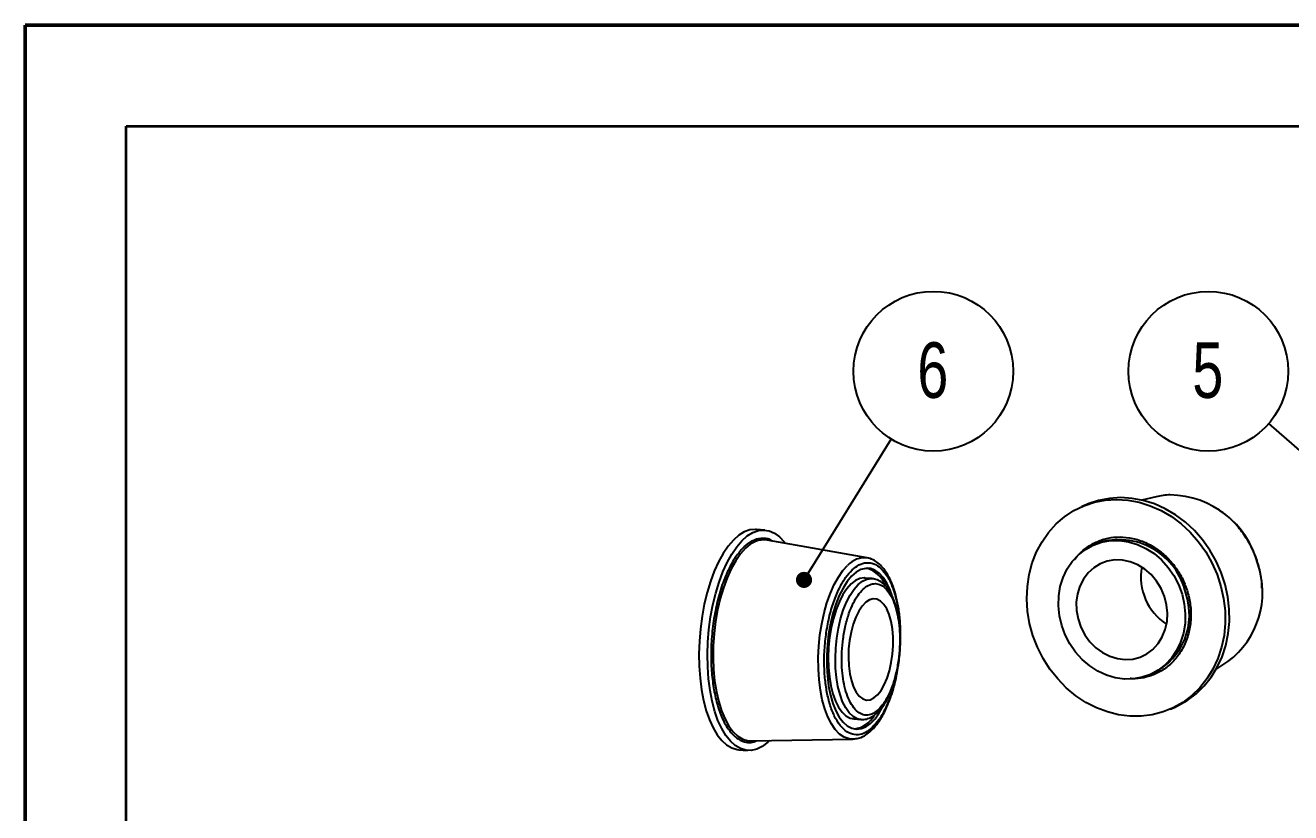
# Model space of a CAD drawing. Header units: millimetres. Extents: x 0 to 279, y 0 to 216.
# Drawn here: x 0 to 79.7, y 166.3 to 215.9 of the extents above; entities that cross this region are included whole.
import ezdxf

# ---------------------------------------------------------------- set-up
doc = ezdxf.new("R2010")
doc.units = ezdxf.units.MM
doc.layers.add('PAGE_BORDER', color=7, linetype='Continuous')
doc.layers.add('TITLE_BLOCK_BORDER', color=7, linetype='Continuous')
doc.styles.add('SLDTEXTSTYLE0', font='TXT', dxfattribs={"width": 0.75})
doc.dimstyles.new('SLDDIMSTYLE0', dxfattribs={"dimtxt": 0.18, "dimasz": 1.016, "dimexe": 0, "dimexo": 0.0625, "dimgap": 0, "dimtad": 0, "dimtih": 1, "dimtoh": 1, "dimdec": 0, "dimrnd": 1e-09, "dimzin": 0, "dimdsep": 46, "dimtxsty": 'Standard', "dimblk1": 'DOT', "dimblk2": 'DOT', "dimsah": 1, "dimcen": 0.09, "dimadec": 0, "dimazin": 0, "dimtfac": 1.016, "dimtdec": 0, "dimtofl": 0, "dimtmove": 0, "dimatfit": 3, "dimldrblk": 'DOT', "dimfxl": 1, "dimfrac": 2, "dimtolj": 1, "dimtzin": 0, "dimarcsym": 0})

# ---------------------------------------------------------------- blocks, each defined once
blk = doc.blocks.new('SW_NOTE_56')
at = {"layer": 'TITLE_BLOCK_BORDER', "color": 0}
blk.add_circle((2.651, 4.275), 5.031, dxfattribs=at)
at = {"layer": 'TITLE_BLOCK_BORDER', "color": 0, "insert": (2.616, 6.099), "char_height": 3.5, "attachment_point": 2, "style": 'SLDTEXTSTYLE0'}
blk.add_mtext('6', dxfattribs=at)
blk = doc.blocks.new('_DOT')
at = {"color": 0, "linetype": 'ByBlock', "lineweight": -2}
blk.add_line((-0.5, 0), (-1, 0), dxfattribs=at)
at = {"color": 0, "linetype": 'ByBlock', "const_width": 0.5}
blk.add_lwpolyline([(-0.25, 0, 1), (0.25, 0, 1)], format="xyb", close=True, dxfattribs=at)
blk = doc.blocks.new('SW_NOTE_62')
at = {"layer": 'TITLE_BLOCK_BORDER', "color": 0}
blk.add_circle((-3.798, 3.298), 5.031, dxfattribs=at)
at = {"layer": 'TITLE_BLOCK_BORDER', "color": 0, "insert": (-3.834, 5.122), "char_height": 3.5, "attachment_point": 2, "style": 'SLDTEXTSTYLE0'}
blk.add_mtext('5', dxfattribs=at)

msp = doc.modelspace()

# ---------------------------------------------------------------- linework, layer by layer
at = {"color": 7, "linetype": 'Continuous', "lineweight": 50}
for p, q in [((0, 0), (0, 215.9)), ((0, 215.9), (279.4, 215.9))]:
    msp.add_line(p, q, dxfattribs=at)
at = {"color": 7, "linetype": 'Continuous', "lineweight": 25}
for p, q in [((71.225, 186.209), (70.328, 186)), ((66.814, 185.702), (66.55, 185.587)), ((46.59, 184.11), (46.051, 184.153)), ((53.03, 182.36), (46.739, 183.482)), ((67.51, 183.269), (67.29, 183.173)), ((53.339, 181.056), (52.89, 181.091)), ((53.339, 181.056), (53.468, 181.035)), ((74.993, 175.322), (75.756, 175.837)), ((70.855, 175.014), (71.075, 175.11)), ((52.182, 172.216), (52.631, 172.18)), ((52.661, 172.178), (52.631, 172.18)), ((72.123, 172.831), (72.387, 172.946)), ((45.73, 170.83), (52.12, 170.941)), ((52.119, 170.941), (52.255, 170.965)), ((44.945, 170.277), (45.483, 170.234))]:
    msp.add_line(p, q, dxfattribs=at)
at = {"color": 7, "linetype": 'Continuous', "lineweight": 25, "flags": 128}
for points in [[(67.342, 185.861), (68.03, 185.994), (68.735, 186.039), (69.448, 185.995), (70.16, 185.862), (70.861, 185.642), (71.542, 185.339), (72.194, 184.956), (72.809, 184.498), (73.379, 183.97), (73.896, 183.381), (74.353, 182.738), (74.746, 182.048), (75.067, 181.321), (75.314, 180.567), (75.483, 179.795), (75.572, 179.016), (75.58, 178.239), (75.506, 177.474), (75.352, 176.732), (75.119, 176.023), (74.811, 175.355), (74.432, 174.737), (73.986, 174.178), (73.48, 173.684), (72.919, 173.262), (72.312, 172.918), (71.666, 172.656), (70.99, 172.479), (70.292, 172.39), (69.582, 172.39), (68.868, 172.478), (68.161, 172.655), (67.469, 172.917), (66.801, 173.26), (66.167, 173.682), (65.573, 174.175), (65.029, 174.735), (64.541, 175.352), (64.115, 176.02), (63.758, 176.729), (63.473, 177.471), (63.264, 178.235), (63.135, 179.012), (63.087, 179.791), (63.12, 180.563), (63.234, 181.318), (63.428, 182.044), (63.698, 182.734), (64.043, 183.378), (64.456, 183.968), (64.933, 184.495), (65.467, 184.954), (66.052, 185.337), (66.679, 185.641), (67.342, 185.861)], [(67.606, 185.976), (66.943, 185.756), (66.814, 185.702)], [(72.387, 172.946), (72.576, 173.033), (73.183, 173.378), (73.744, 173.799), (74.25, 174.293), (74.696, 174.853), (75.075, 175.47), (75.383, 176.138), (75.616, 176.848), (75.77, 177.59), (75.844, 178.354), (75.836, 179.131), (75.747, 179.91), (75.578, 180.682), (75.331, 181.437), (75.01, 182.163), (74.617, 182.853), (74.16, 183.496), (73.643, 184.086), (73.073, 184.613), (72.458, 185.071), (71.806, 185.454), (71.125, 185.758), (70.424, 185.977), (69.712, 186.11), (68.999, 186.154), (68.294, 186.11), (67.606, 185.976)], [(46.051, 184.153), (45.985, 184.157), (45.637, 184.121), (45.287, 183.996), (44.939, 183.782), (44.6, 183.483), (44.271, 183.102), (43.959, 182.644), (43.667, 182.116), (43.398, 181.523), (43.157, 180.875), (42.947, 180.179), (42.77, 179.444), (42.628, 178.68), (42.524, 177.897), (42.459, 177.105), (42.433, 176.314), (42.447, 175.535), (42.501, 174.778), (42.594, 174.053), (42.725, 173.369), (42.892, 172.736), (43.093, 172.16), (43.325, 171.651), (43.586, 171.214), (43.871, 170.855), (44.178, 170.579), (44.502, 170.39), (44.839, 170.29), (44.945, 170.277)], [(46.881, 170.85), (46.766, 170.744), (46.422, 170.487), (46.073, 170.317), (45.723, 170.237), (45.378, 170.247), (45.041, 170.347), (44.717, 170.536), (44.41, 170.812), (44.124, 171.171), (43.864, 171.608), (43.631, 172.117), (43.43, 172.693), (43.263, 173.326), (43.132, 174.01), (43.039, 174.736), (42.985, 175.492), (42.971, 176.271), (42.997, 177.062), (43.063, 177.854), (43.167, 178.637), (43.308, 179.401), (43.486, 180.136), (43.696, 180.832), (43.937, 181.481), (44.205, 182.073), (44.498, 182.601), (44.81, 183.059), (45.138, 183.44), (45.478, 183.739), (45.825, 183.953), (46.175, 184.078), (46.524, 184.114), (46.865, 184.058), (47.196, 183.913), (47.512, 183.68), (47.809, 183.363), (47.872, 183.28)], [(70.349, 174.838), (69.796, 174.741), (69.23, 174.732), (68.659, 174.811), (68.098, 174.978), (67.556, 175.229), (67.045, 175.558), (66.575, 175.959), (66.156, 176.425), (65.797, 176.944), (65.504, 177.507), (65.284, 178.103), (65.141, 178.718), (65.078, 179.342), (65.096, 179.96), (65.195, 180.561), (65.374, 181.131), (65.627, 181.661), (65.951, 182.138), (66.338, 182.553), (66.781, 182.897), (67.27, 183.164), (67.796, 183.349), (68.349, 183.446), (68.916, 183.455), (69.486, 183.376), (70.047, 183.209), (70.589, 182.958), (71.1, 182.629), (71.57, 182.227), (71.989, 181.762), (72.348, 181.243), (72.641, 180.68), (72.861, 180.084), (73.004, 179.469), (73.067, 178.845), (73.049, 178.227), (72.95, 177.626), (72.772, 177.056), (72.518, 176.526), (72.194, 176.049), (71.807, 175.634), (71.364, 175.29), (70.875, 175.023), (70.349, 174.838)], [(67.563, 183.292), (67.528, 183.277), (67.51, 183.269)], [(68.155, 182.152), (67.708, 181.988), (67.301, 181.74), (66.944, 181.416), (66.648, 181.026), (66.422, 180.58), (66.273, 180.091), (66.204, 179.573), (66.217, 179.042), (66.313, 178.512), (66.488, 177.999), (66.737, 177.517), (67.054, 177.081), (67.428, 176.702), (67.85, 176.393), (68.308, 176.161), (68.787, 176.013), (69.274, 175.954), (69.756, 175.986), (70.217, 176.106), (70.646, 176.313), (71.03, 176.6), (71.357, 176.958), (71.619, 177.378), (71.808, 177.847), (71.917, 178.352), (71.945, 178.879), (71.89, 179.411), (71.754, 179.935), (71.542, 180.434), (71.258, 180.895), (70.911, 181.303), (70.511, 181.649), (70.07, 181.92), (69.6, 182.111), (69.115, 182.215), (68.629, 182.228), (68.155, 182.152)], [(54.576, 180.042), (54.47, 180.333), (54.269, 180.763), (54.041, 181.118), (53.789, 181.394), (53.517, 181.585), (53.232, 181.688), (52.937, 181.701), (52.638, 181.623), (52.34, 181.457), (52.05, 181.204), (51.771, 180.87), (51.509, 180.461), (51.269, 179.983), (51.054, 179.446), (50.869, 178.858), (50.717, 178.231), (50.601, 177.576), (50.522, 176.903), (50.483, 176.227), (50.483, 175.557), (50.524, 174.907), (50.603, 174.288), (50.72, 173.71), (50.873, 173.185), (51.059, 172.722), (51.274, 172.328), (51.515, 172.012), (51.777, 171.778), (52.056, 171.63), (52.347, 171.573), (52.645, 171.605), (52.943, 171.728), (53.238, 171.938), (53.523, 172.231), (53.794, 172.604), (54.046, 173.049), (54.05, 173.057)], [(52.89, 181.091), (52.848, 181.094), (52.569, 181.057), (52.29, 180.93), (52.016, 180.716), (51.752, 180.419), (51.504, 180.046), (51.277, 179.604), (51.076, 179.101), (50.905, 178.549), (50.767, 177.958), (50.664, 177.341), (50.6, 176.71), (50.576, 176.077), (50.591, 175.457), (50.646, 174.86), (50.739, 174.3), (50.869, 173.788), (51.033, 173.335), (51.228, 172.949), (51.449, 172.638), (51.692, 172.409), (51.953, 172.267), (52.182, 172.216)], [(54.614, 177.885), (54.531, 178.36), (54.411, 178.784), (54.258, 179.146), (54.077, 179.433), (53.871, 179.64), (53.648, 179.758), (53.414, 179.786), (53.175, 179.722), (52.938, 179.568), (52.711, 179.329), (52.499, 179.011), (52.309, 178.623), (52.146, 178.177), (52.015, 177.686), (51.919, 177.163), (51.862, 176.624), (51.845, 176.085), (51.869, 175.559), (51.932, 175.064), (52.034, 174.613), (52.171, 174.219), (52.338, 173.893), (52.533, 173.645), (52.748, 173.482), (52.977, 173.409), (53.215, 173.427), (53.453, 173.536), (53.686, 173.734), (53.907, 174.013), (54.109, 174.367), (54.286, 174.786), (54.433, 175.256), (54.547, 175.765), (54.624, 176.298), (54.661, 176.839), (54.657, 177.373), (54.614, 177.885)], [(52.295, 170.958), (52.198, 170.945), (52.12, 170.941)]]:
    msp.add_lwpolyline(points, dxfattribs=at)
at = {"color": 8, "linetype": 'Continuous', "lineweight": 25, "flags": 128}
for points in [[(45.375, 182.962), (45.056, 182.611), (44.751, 182.181), (44.467, 181.678), (44.207, 181.109), (43.975, 180.482), (43.774, 179.807), (43.607, 179.094), (43.476, 178.352), (43.385, 177.593), (43.333, 176.828), (43.322, 176.068), (43.351, 175.324), (43.421, 174.607), (43.53, 173.927), (43.677, 173.294), (43.86, 172.718), (44.076, 172.206), (44.321, 171.767), (44.592, 171.407), (44.886, 171.13), (45.198, 170.942), (45.523, 170.844), (45.73, 170.83)], [(52.12, 170.941), (51.885, 170.962), (51.582, 171.069), (51.293, 171.265), (51.022, 171.545), (50.774, 171.906), (50.553, 172.342), (50.362, 172.846), (50.204, 173.41), (50.083, 174.026), (49.998, 174.682), (49.953, 175.371), (49.947, 176.079), (49.982, 176.797), (50.055, 177.512), (50.167, 178.214), (50.315, 178.891), (50.496, 179.534), (50.709, 180.13), (50.95, 180.673), (51.215, 181.151), (51.5, 181.559), (51.799, 181.89)], [(52.631, 172.18), (52.401, 172.231), (52.141, 172.373), (51.898, 172.602), (51.677, 172.913), (51.482, 173.299), (51.318, 173.753), (51.188, 174.264), (51.095, 174.824), (51.04, 175.421), (51.025, 176.042), (51.049, 176.674), (51.113, 177.305), (51.215, 177.923), (51.354, 178.513), (51.525, 179.066), (51.726, 179.568), (51.953, 180.01), (52.201, 180.383), (52.464, 180.68), (52.739, 180.894), (53.018, 181.021), (53.297, 181.058), (53.339, 181.056)]]:
    msp.add_lwpolyline(points, dxfattribs=at)
at = {"color": 7, "linetype": 'Continuous', "lineweight": 25}
for centre, radius, start, end in [((72.254, 181.788), 4.54, 91.80553, 103.10098), ((52.818, 181.199), 1.181, 62.61143, 79.61005), ((73.813, 181.164), 3.546, 170.02994, 237.16775), ((72.485, 180.194), 5.448, 306.89943, 19.10743), ((52.514, 180.022), 1.762, 19.59902, 72.98475), ((51.958, 173.348), 1.781, 278.52757, 328.45003)]:
    msp.add_arc(centre, radius, start, end, dxfattribs=at)
at = {"color": 8, "linetype": 'Continuous', "lineweight": 25}
for centre, radius, start, end in [((72.021, 180.531), 5.795, 14.45203, 89.1152), ((46.556, 181.915), 1.578, 83.34565, 138.45943), ((68.895, 179.201), 4.302, 12.53391, 108.047), ((52.871, 180.932), 1.437, 83.61472, 138.19037), ((69.216, 178.775), 4.11, 296.88423, 19.31738)]:
    msp.add_arc(centre, radius, start, end, dxfattribs=at)
at = {"color": 7, "linetype": 'Continuous', "lineweight": 25}
for points, knots in [([(77.893, 180.447), (77.892, 180.586), (77.888, 181.052), (77.716, 181.839), (77.392, 182.765), (76.93, 183.626), (76.343, 184.4), (75.777, 184.979), (75.384, 185.239), (75.255, 185.324)], [0, 0, 0, 0, 0.073499, 0.245242, 0.4134, 0.579045, 0.746817, 0.917297, 1, 1, 1, 1]), ([(52.255, 170.965), (52.357, 170.978), (52.591, 171.007), (52.938, 171.193), (53.272, 171.456), (53.574, 171.782), (53.835, 172.143), (54.063, 172.533), (54.294, 173.005), (54.542, 173.63), (54.786, 174.454), (54.98, 175.387), (55.103, 176.376), (55.148, 177.357), (55.12, 178.282), (55.026, 179.132), (54.868, 179.934), (54.622, 180.721), (54.322, 181.331), (54.008, 181.759), (53.726, 182.046), (53.513, 182.171), (53.405, 182.234)], [0, 0, 0, 0, 0.0372868, 0.0858563, 0.1291658, 0.1672527, 0.2100082, 0.2442445, 0.2776392, 0.3309747, 0.388236, 0.4494332, 0.5120575, 0.5724754, 0.6306744, 0.68667, 0.7411437, 0.802728, 0.8742506, 0.9138728, 0.9560639, 1, 1, 1, 1]), ([(53.405, 182.234), (53.403, 182.235), (53.286, 182.312), (53.158, 182.336), (53.032, 182.36)], [0, 0, 0, 0, 0.017115, 1, 1, 1, 1]), ([(53.352, 171.681), (53.209, 171.563), (52.915, 171.321), (52.449, 171.189), (51.977, 171.254), (51.525, 171.549), (51.19, 171.975), (50.957, 172.407), (50.754, 172.884), (50.554, 173.55), (50.395, 174.438), (50.316, 175.401), (50.321, 176.442), (50.422, 177.534), (50.62, 178.611), (50.859, 179.443), (51.087, 180.041), (51.33, 180.574), (51.656, 181.14), (51.941, 181.448), (52.08, 181.598)], [0, 0, 0, 0, 0.058248, 0.119986, 0.18429, 0.249959, 0.315627, 0.347808, 0.380014, 0.441752, 0.5, 0.558248, 0.619986, 0.68429, 0.749959, 0.815627, 0.847808, 0.880014, 0.941752, 1, 1, 1, 1]), ([(52.631, 172.18), (52.754, 172.182), (52.989, 172.186), (53.317, 172.328), (53.597, 172.527), (53.889, 172.82), (54.162, 173.202), (54.417, 173.69), (54.634, 174.219), (54.842, 174.896), (55.012, 175.725), (55.108, 176.613), (55.122, 177.449), (55.073, 178.18), (54.975, 178.822), (54.829, 179.409), (54.622, 179.958), (54.334, 180.465), (53.998, 180.808), (53.651, 181.003), (53.446, 181.038), (53.34, 181.056)], [0, 0, 0, 0, 0.050016, 0.095595, 0.136693, 0.173364, 0.23381, 0.278137, 0.323933, 0.380195, 0.446798, 0.513893, 0.575146, 0.630601, 0.680521, 0.731296, 0.785889, 0.845026, 0.915628, 0.956118, 1, 1, 1, 1]), ([(53.74, 172.808), (53.631, 172.718), (53.407, 172.533), (53.051, 172.432), (52.69, 172.482), (52.345, 172.707), (52.038, 173.096), (51.788, 173.619), (51.603, 174.236), (51.482, 174.914), (51.421, 175.65), (51.425, 176.446), (51.502, 177.28), (51.653, 178.103), (51.872, 178.863), (52.143, 179.513), (52.445, 180.035), (52.663, 180.271), (52.769, 180.385)], [0, 0, 0, 0, 0.058258, 0.120006, 0.18432, 0.25, 0.31568, 0.379994, 0.441742, 0.5, 0.558258, 0.620006, 0.68432, 0.75, 0.81568, 0.879994, 0.941742, 1, 1, 1, 1]), ([(52.769, 180.385), (52.878, 180.475), (53.103, 180.659), (53.458, 180.76), (53.819, 180.71), (54.164, 180.485), (54.471, 180.097), (54.722, 179.573), (54.907, 178.957), (55.028, 178.278), (55.088, 177.542), (55.084, 176.747), (55.008, 175.912), (54.856, 175.089), (54.637, 174.329), (54.366, 173.68), (54.065, 173.157), (53.846, 172.922), (53.74, 172.808)], [0, 0, 0, 0, 0.058258, 0.120006, 0.18432, 0.25, 0.31568, 0.379994, 0.441742, 0.5, 0.558258, 0.620006, 0.68432, 0.75, 0.81568, 0.879994, 0.941742, 1, 1, 1, 1])]:
    msp.add_open_spline(points, degree=3, knots=knots, dxfattribs=at)
at = {"color": 8, "linetype": 'Continuous', "lineweight": 25}
for points, knots in [([(45.282, 183.059), (45.451, 183.198), (45.8, 183.485), (46.258, 183.617), (46.627, 183.601), (46.866, 183.558), (47.001, 183.462), (47.049, 183.427)], [0, 0, 0, 0, 0.288239, 0.593743, 0.753101, 0.912356, 1, 1, 1, 1]), ([(66.116, 182.283), (66.119, 182.287), (66.195, 182.411), (66.396, 182.607), (66.782, 182.974), (67.325, 183.32), (68.024, 183.584), (68.77, 183.698), (69.562, 183.654), (70.377, 183.432), (71.166, 183.029), (71.761, 182.557), (72.181, 182.115), (72.549, 181.647), (72.929, 181.024), (73.118, 180.484), (73.21, 180.222)], [0, 0, 0, 0, 0.001737, 0.048675, 0.095655, 0.185709, 0.270673, 0.355637, 0.445691, 0.539488, 0.635276, 0.731064, 0.778002, 0.824982, 0.915036, 1, 1, 1, 1]), ([(45.282, 183.059), (45.117, 182.881), (44.778, 182.516), (44.391, 181.844), (44.103, 181.211), (43.832, 180.501), (43.605, 179.711), (43.43, 178.87), (43.326, 178.225), (43.252, 177.573), (43.193, 176.723), (43.188, 175.702), (43.282, 174.559), (43.469, 173.504), (43.707, 172.713), (43.948, 172.148), (44.225, 171.634), (44.543, 171.23), (44.893, 170.953), (45.166, 170.812), (45.446, 170.741), (45.735, 170.72), (45.933, 170.796), (46.035, 170.835)], [0, 0, 0, 0, 0.06369, 0.131195, 0.166384, 0.201597, 0.2734, 0.309338, 0.3453, 0.380489, 0.415701, 0.483206, 0.546896, 0.610586, 0.678091, 0.71328, 0.748493, 0.820296, 0.856234, 0.892196, 0.927385, 0.962597, 1, 1, 1, 1]), ([(52.08, 181.598), (52.223, 181.715), (52.517, 181.957), (52.983, 182.089), (53.455, 182.024), (53.907, 181.729), (54.242, 181.304), (54.476, 180.871), (54.678, 180.395), (54.88, 179.729), (55.032, 178.839), (55.106, 178.134), (55.101, 177.722), (55.1, 177.638)], [0, 0, 0, 0, 0.101626, 0.20934, 0.321531, 0.436103, 0.550676, 0.606822, 0.663011, 0.770725, 0.872351, 0.973977, 1, 1, 1, 1]), ([(73.21, 180.222), (73.277, 179.953), (73.416, 179.4), (73.443, 178.533), (73.32, 177.659), (73.024, 176.832), (72.648, 176.224), (72.282, 175.806), (71.888, 175.446), (71.349, 175.095), (70.648, 174.84), (70.055, 174.726), (69.695, 174.756), (69.585, 174.765)], [0, 0, 0, 0, 0.099748, 0.20547, 0.315588, 0.428043, 0.540498, 0.595602, 0.650757, 0.75648, 0.856227, 0.955975, 1, 1, 1, 1]), ([(54.917, 175.33), (54.88, 175.111), (54.782, 174.529), (54.571, 173.836), (54.345, 173.237), (54.102, 172.704), (53.776, 172.138), (53.491, 171.83), (53.352, 171.681)], [0, 0, 0, 0, 0.13659, 0.363349, 0.474472, 0.58568, 0.798864, 1, 1, 1, 1])]:
    msp.add_open_spline(points, degree=3, knots=knots, dxfattribs=at)
at = {"layer": 'PAGE_BORDER', "lineweight": 35}
for p, q in [((6.35, 209.55), (273.05, 209.55)), ((6.35, 6.35), (6.35, 209.55))]:
    msp.add_line(p, q, dxfattribs=at)

# ---------------------------------------------------------------- block references
at = {"layer": 'TITLE_BLOCK_BORDER'}
for name, p in [('SW_NOTE_56', (54.548, 189.838)), ('SW_NOTE_62', (78.32, 190.814))]:
    msp.add_blockref(name, p, dxfattribs=at)

# ---------------------------------------------------------------- leaders
for points in [[(85.317, 184.739), (78.32, 190.814)], [(49.051, 180.974), (54.548, 189.838)]]:
    msp.add_leader(points, dimstyle='SLDDIMSTYLE0', dxfattribs=at)

doc.saveas('drawing.dxf')
